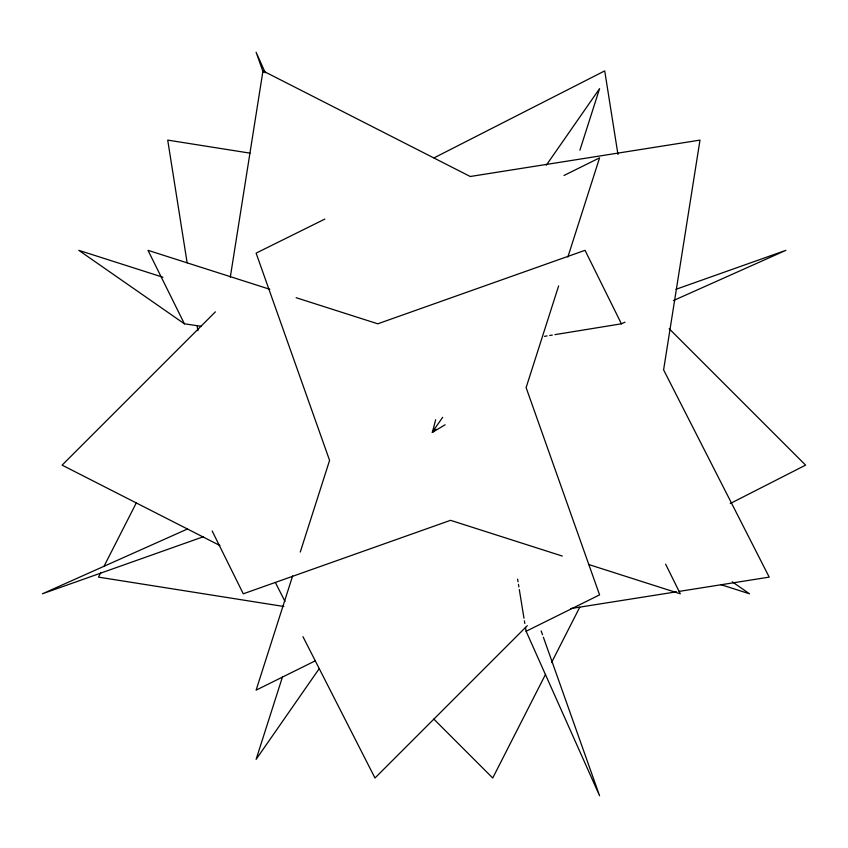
<?xml version="1.0" encoding="UTF-8"?>
<svg xmlns="http://www.w3.org/2000/svg" width="848" height="848" viewBox="0 0 848 848"><rect width="100%" height="100%" fill="white"/><g stroke="black" fill="none" stroke-linecap="round" stroke-linejoin="round"><path stroke-width="1.27" d="M230.306 277.148L262.975 70.893L470.237 176.501L699.992 140.111L663.602 369.866L769.21 577.128L679.142 591.395M445.115 424.784L432.385 432.353L435.671 419.728M292.645 575.898L256.107 690.145L315.361 660.793M300.277 552.037L329.586 460.39L256.117 253.128L324.848 219.081M282.607 676.503L256.117 759.363L319.092 668.839M579.905 150.16L599.578 88.637L546.345 165.148M558.631 285.914L526.11 387.61L599.578 594.872L526.11 631.262L599.578 795.753L543.367 637.177M567.863 257.039L599.578 157.855L564.026 175.462M100.891 572.421L98.495 577.128L283.857 606.49M103.891 566.528L136.295 502.938M545.529 674.372L492.73 778.008L433.858 719.125M551.539 662.595L579.735 607.253M432.289 432.13L442.667 417.333M215.371 311.863L62.105 465.139L219.908 545.54M527.308 625.665L374.975 778.008L302.969 636.689M432.385 432.353L436.211 429.258M433.964 157.908L604.719 70.893L617.959 154.442M730.234 503.542L805.6 465.139L669.146 328.685M554.931 334.642L621.414 323.809L625.04 322.187M673.418 300.574L785.895 250.33L676.026 289.285M187.535 528.972L42.4 593.801L203.467 536.699M544.501 336.338L547.108 335.914M549.716 335.49L552.324 335.066M570.789 608.557L676.524 591.809M162.911 277.232L78.79 250.33L184.398 323.809L201.368 326.3M249.948 153.138L167.713 140.111L187.143 262.827M269.791 289.274L148.008 250.33L184.398 323.809M296.153 297.712L377.763 323.809L585.025 250.33L621.414 323.809M720.63 584.569L749.505 593.801L732.269 581.802M562.277 556.055L450.542 520.322L243.281 593.801L212.17 530.996M588.639 564.492L680.287 593.801L665.616 564.174M275.367 582.523L284.97 601.359M265.297 72.811L256.107 52.247L263.198 72.228M541.151 630.933L542.487 634.686M517.609 579.12L518.033 581.728M518.457 584.336L518.881 586.943M519.305 589.551L523.979 618.224M524.403 620.831L524.827 623.439M525.474 627.35L526.11 631.262M197.065 325.484L197.891 330.699"/></g></svg>
